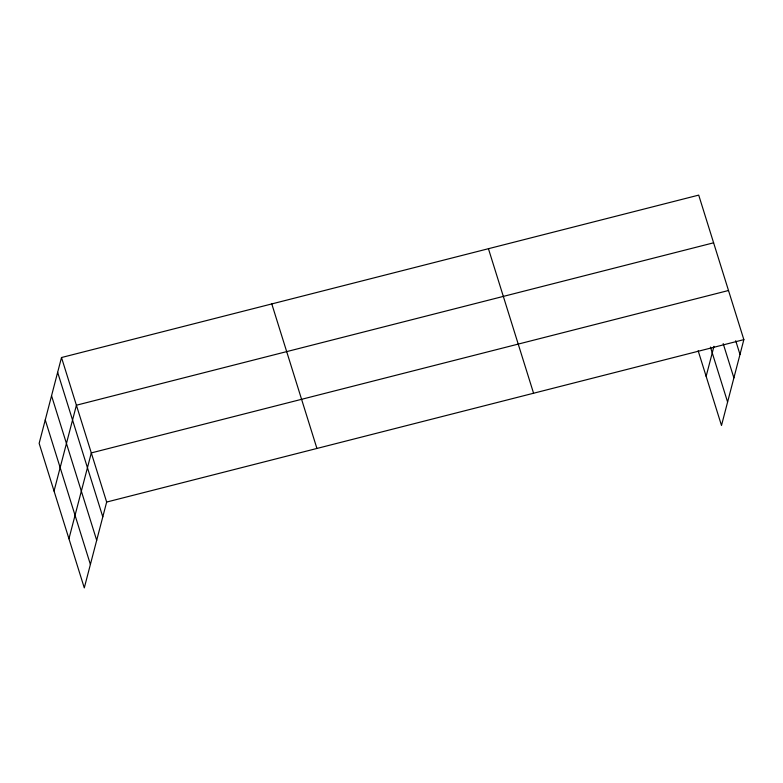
<?xml version="1.0" encoding="UTF-8"?>
<svg xmlns="http://www.w3.org/2000/svg" width="783" height="783" viewBox="0 0 783 783"><rect width="100%" height="100%" fill="white"/><g stroke="black" fill="none" stroke-linecap="round" stroke-linejoin="round"><path stroke-width="1.17" d="M61.505 357.528L39.15 443.364L84.29 587.886L106.654 502.05L61.505 357.528L698.71 195.114L743.85 339.636L721.495 425.472L698.152 350.745M54.047 491.058L76.411 405.212L713.607 242.808M68.943 538.753L91.308 452.907L728.503 290.503M706.139 376.339L713.959 346.311M106.654 502.05L743.85 339.636M735.707 340.732L739.994 354.445M723.179 343.6L733.886 377.886M710.435 347.084L727.593 402.041M488.435 248.71L533.575 393.232M271.789 303.931L316.929 448.453M57.648 372.336L102.798 516.858M51.551 395.767L96.691 540.299M45.257 419.923L90.397 564.445"/></g></svg>
